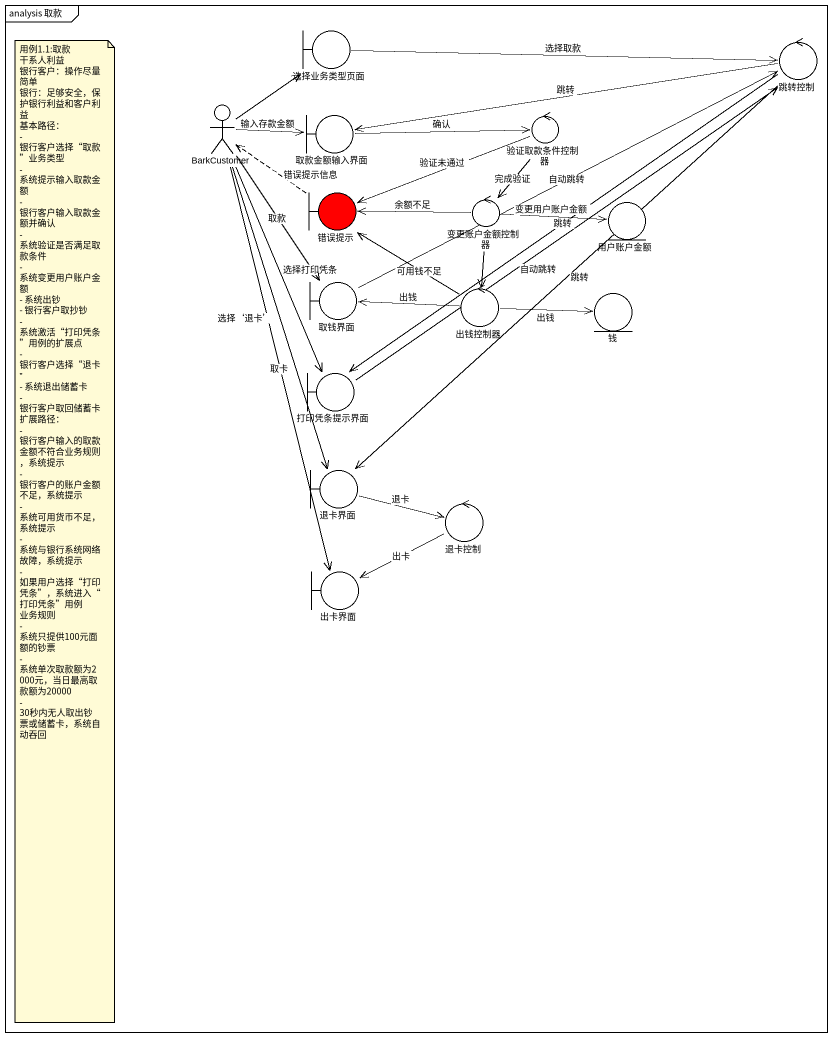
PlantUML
@startuml
mainframe analysis 取款
boundary 选择业务类型页面
control 跳转控制
actor BarkCustomer
boundary 取款金额输入界面
control 验证取款条件控制器
boundary 错误提示 #FF0000
control 变更账户金额控制器
entity 用户账户金额
boundary 取钱界面
control 出钱控制器
entity 钱
boundary 打印凭条提示界面
boundary 退卡界面
control 退卡控制
boundary 出卡界面
选择业务类型页面 -right-> 跳转控制 : 选择取款
跳转控制 -left-> 取款金额输入界面 : 跳转
跳转控制 --> 打印凭条提示界面 : 跳转
跳转控制 --> 退卡界面 : 跳转
BarkCustomer -up-> 选择业务类型页面
BarkCustomer -right-> 取款金额输入界面 : 输入存款金额
BarkCustomer --> 取钱界面 : 取款
BarkCustomer --> 打印凭条提示界面 : 选择打印凭条
BarkCustomer --> 退卡界面 : 选择‘退卡’
BarkCustomer --> 出卡界面 : 取卡
取款金额输入界面 -right-> 验证取款条件控制器 : 确认
验证取款条件控制器 -left-> 错误提示 : 验证未通过
验证取款条件控制器 --> 变更账户金额控制器 : 完成验证
错误提示 .up.> BarkCustomer : 错误提示信息
变更账户金额控制器 -left-> 错误提示 : 余额不足
变更账户金额控制器 -right-> 用户账户金额 : 变更用户账户金额
变更账户金额控制器 --> 出钱控制器
取钱界面 -right-> 跳转控制 : 自动跳转
出钱控制器 -up-> 错误提示 : 可用钱不足
出钱控制器 -left-> 取钱界面 : 出钱
出钱控制器 -right-> 钱 : 出钱
打印凭条提示界面 -up-> 跳转控制 : 自动跳转
退卡界面 -right-> 退卡控制 : 退卡
退卡控制 -left-> 出卡界面 : 出卡
note as N1
  用例1.1:取款
  干系人利益
  银行客户：操作尽量简单
  银行：足够安全，保护银行利益和客户利益
  基本路径：
  - 银行客户选择“取款”业务类型
  - 系统提示输入取款金额
  - 银行客户输入取款金额并确认
  - 系统验证是否满足取款条件
  - 系统变更用户账户金额
  - 系统出钞
  - 银行客户取抄钞
  - 系统激活“打印凭条”用例的扩展点
  - 银行客户选择“退卡”
  - 系统退出储蓄卡
  - 银行客户取回储蓄卡
  扩展路径：
  - 银行客户输入的取款金额不符合业务规则，系统提示
  - 银行客户的账户金额不足，系统提示
  - 系统可用货币不足，系统提示
  - 系统与银行系统网络故障，系统提示
  - 如果用户选择“打印凭条”，系统进入“打印凭条”用例
  业务规则
  - 系统只提供100元面额的钞票
  - 系统单次取款额为2000元，当日最高取款额为20000
  - 30秒内无人取出钞票或储蓄卡，系统自动吞回
end note
@enduml
